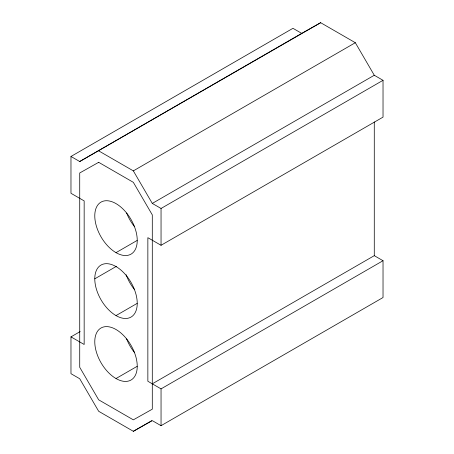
<?xml version="1.0" encoding="UTF-8"?>
<svg xmlns="http://www.w3.org/2000/svg" width="454" height="454" viewBox="0 0 454 454"><rect width="100%" height="100%" fill="white"/><g stroke="black" fill="none" stroke-linecap="round" stroke-linejoin="round"><path stroke-width="0.68" d="M70.972 336.874L84.16 344.484L84.16 200.901L70.972 193.285L70.972 156.471L292.955 28.313L301.706 33.363L320.66 22.7L355.323 42.71L374.278 75.262L383.028 80.313L383.028 117.126L161.045 245.291L147.856 237.675L147.856 381.258L161.045 388.874L383.028 260.715L383.028 297.529L161.045 425.687L152.294 420.637L133.34 431.3L98.677 411.29L79.722 378.738L70.972 373.687L70.972 336.874L80.171 331.562M70.972 156.471L79.722 161.522L301.706 33.363M79.722 161.522L320.66 22.7M98.677 150.859L133.34 170.874L355.323 42.71M133.34 170.874L152.294 203.42L374.278 75.262M152.294 203.42L161.045 208.471L383.028 80.313M116.008 252.651L137.148 240.45M94.778 278.824A30.021 17.331 60 0 1 126.626 275.981A30.021 17.331 60 0 1 126.626 318.436A30.021 17.331 60 0 1 94.778 278.824L116.519 266.271M116.008 315.592L137.148 303.391M116.008 378.534L137.148 366.333M152.294 383.823L374.278 255.664L383.028 260.715M133.34 431.3L151.738 420.676M374.278 121.978L374.278 255.664M161.045 208.471L161.045 245.291M161.045 388.874L161.045 425.687M126.626 213.034A30.021 17.331 60 0 0 94.778 215.883A30.021 17.331 60 0 0 126.626 255.494A30.021 17.331 60 0 0 126.626 213.034A30.021 17.331 60 0 0 134.384 226.501M126.626 338.922A30.021 17.331 60 0 0 94.778 341.766A30.021 17.331 60 0 0 126.626 381.383A30.021 17.331 60 0 0 126.626 338.922A30.021 17.331 60 0 0 134.384 352.389M134.384 289.448A30.021 17.331 60 0 1 126.133 274.693M98.677 162.316L79.722 172.974L79.722 367.286L98.677 399.832L133.34 419.842L152.294 409.185L152.294 214.878L133.34 182.332L98.677 162.316"/></g></svg>
